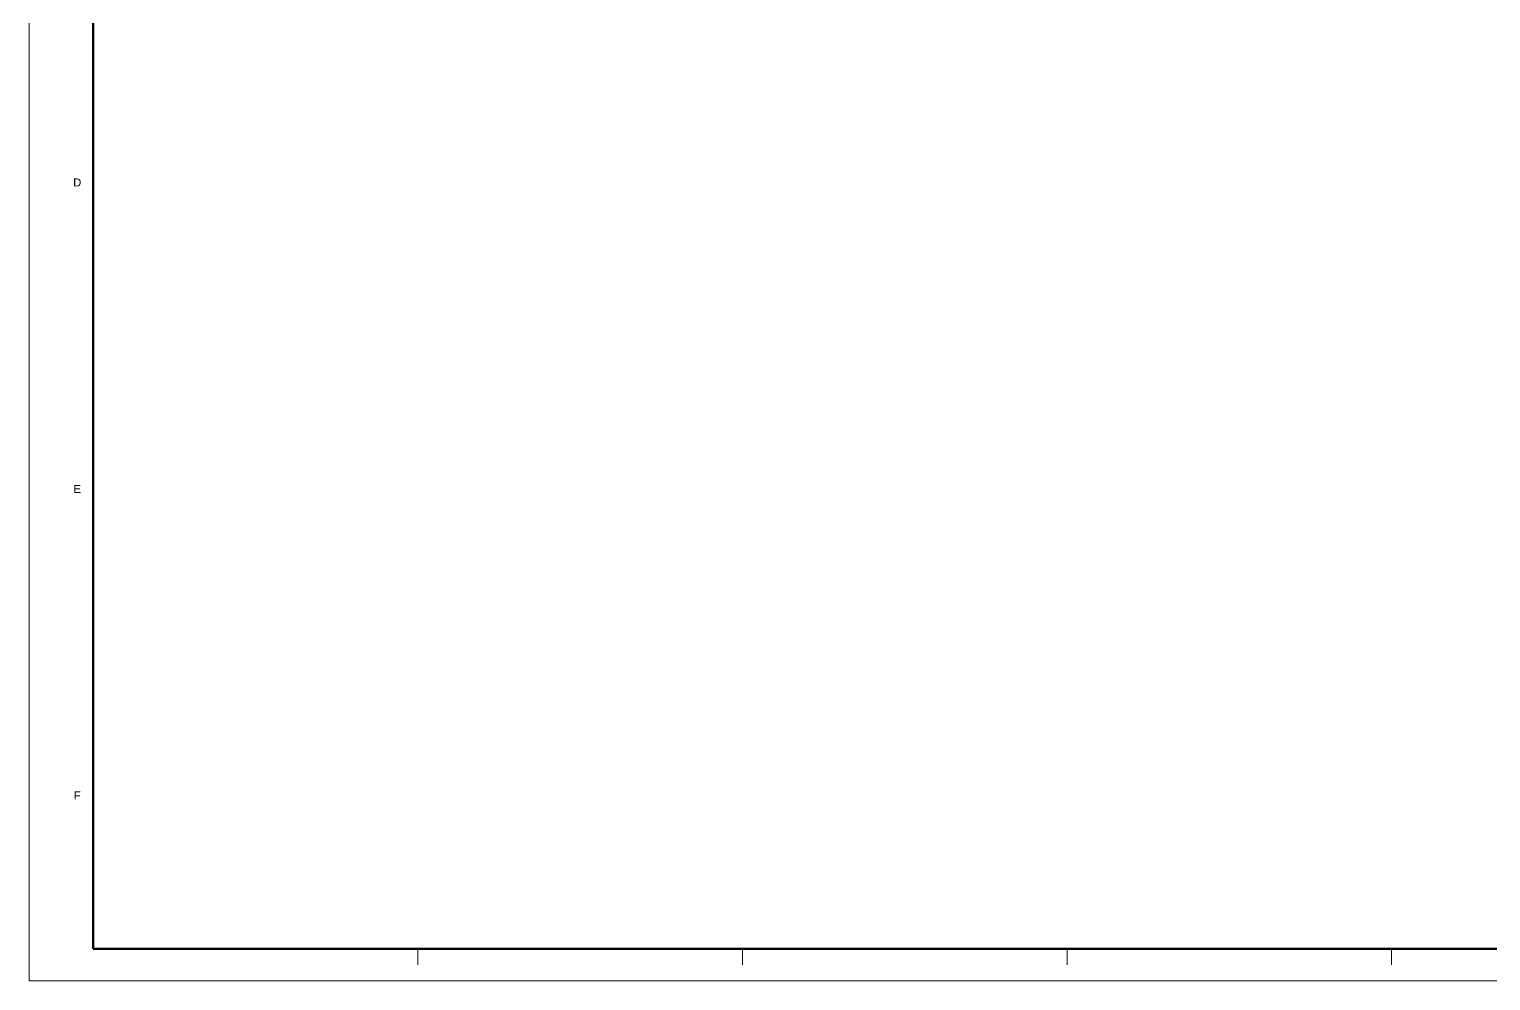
# Model space of a CAD drawing. Header units: millimetres. Extents: x 0 to 841, y 0 to 594.
# Drawn here: x 0 to 456.5, y 0 to 297 of the extents above; entities that cross this region are included whole.
import ezdxf
from ezdxf.enums import TextEntityAlignment as Align

# ---------------------------------------------------------------- set-up
doc = ezdxf.new("R2010")
doc.units = ezdxf.units.MM
for name, color, linetype, lineweight in [('FINA', 7, 'CONTINUOUS', 18), ('MARCO', 7, 'CONTINUOUS', 70), ('TXT', 7, 'CONTINUOUS', 25)]:
    doc.layers.add(name, color=color, linetype=linetype, lineweight=lineweight)
doc.styles.add('STD', font='LiberationSans-Regular.ttf')

msp = doc.modelspace()

# ---------------------------------------------------------------- linework, layer by layer
at = {"layer": 'FINA'}
for p, q in [((121.375, 10), (121.375, 5)), ((222.75, 10), (222.75, 5)), ((324.125, 10), (324.125, 5)), ((425.5, 10), (425.5, 5))]:
    msp.add_line(p, q, dxfattribs=at)
msp.add_lwpolyline([(0, 0), (841, 0), (841, 594), (0, 594)], close=True, dxfattribs=at)
at = {"layer": 'MARCO'}
msp.add_lwpolyline([(20, 10), (831, 10), (831, 584), (20, 584)], close=True, dxfattribs=at)

# ---------------------------------------------------------------- texts
at = {"layer": 'TXT', "style": 'STD'}
for s, p in [('D', (15, 249.167)), ('E', (15, 153.5)), ('F', (15, 57.833))]:
    msp.add_text(s, height=2.5, dxfattribs=at).set_placement(p, align=Align.MIDDLE_CENTER)

doc.saveas('drawing.dxf')
